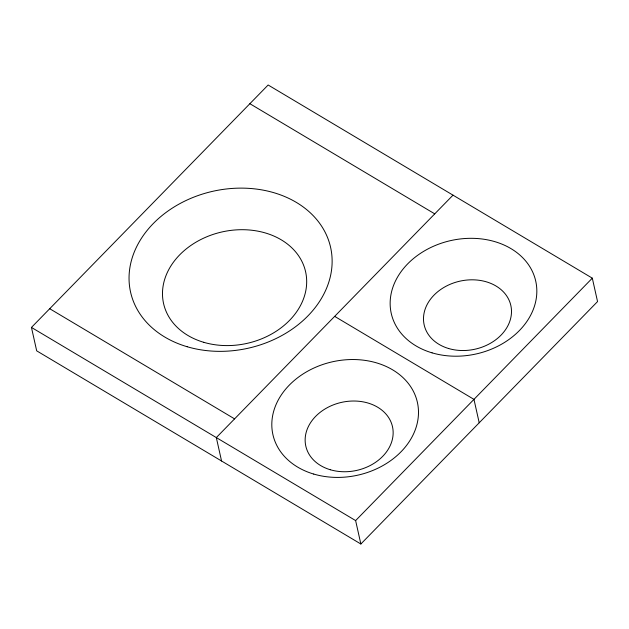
<?xml version="1.0" encoding="UTF-8"?>
<svg xmlns="http://www.w3.org/2000/svg" width="629" height="629" viewBox="0 0 629 629"><rect width="100%" height="100%" fill="white"/><g stroke="black" fill="none" stroke-linecap="round" stroke-linejoin="round"><path stroke-width="0.94" d="M31.45 327.426L268.143 85.001L592.314 278.16L597.55 301.574L360.857 543.999L36.686 350.84L31.45 327.426L355.621 520.584L360.857 543.999M453.014 195.155L216.321 437.58L221.557 461.002M355.621 520.584L592.314 278.16M249.878 103.706L434.749 213.86M334.667 316.371L473.967 399.368L479.204 422.79M49.715 308.721L234.586 418.875M187.112 346.721A102.488 80.433 -12.6 0 0 331.798 254.721A102.488 80.433 -12.6 0 0 172.849 207.767A102.488 80.433 -12.6 0 0 187.112 346.721M203.717 342.302A72.767 57.105 -12.6 0 0 306.449 276.988A72.767 57.105 -12.6 0 0 193.598 243.643A72.767 57.105 -12.6 0 0 203.717 342.302M313.745 474.069A74.018 58.088 -12.6 0 0 418.246 407.631A74.018 58.088 -12.6 0 0 303.445 373.72A74.018 58.088 -12.6 0 0 313.745 474.069M330.311 469.745A44.415 34.854 -12.6 0 0 393.007 429.882A44.415 34.854 -12.6 0 0 324.132 409.526A44.415 34.854 -12.6 0 0 330.311 469.745M432.092 352.861A74.018 58.088 -12.6 0 0 536.592 286.423A74.018 58.088 -12.6 0 0 421.792 252.504A74.018 58.088 -12.6 0 0 432.092 352.861M448.658 348.529A44.415 34.854 -12.6 0 0 511.353 308.666A44.415 34.854 -12.6 0 0 442.478 288.318A44.415 34.854 -12.6 0 0 448.658 348.529"/></g></svg>
